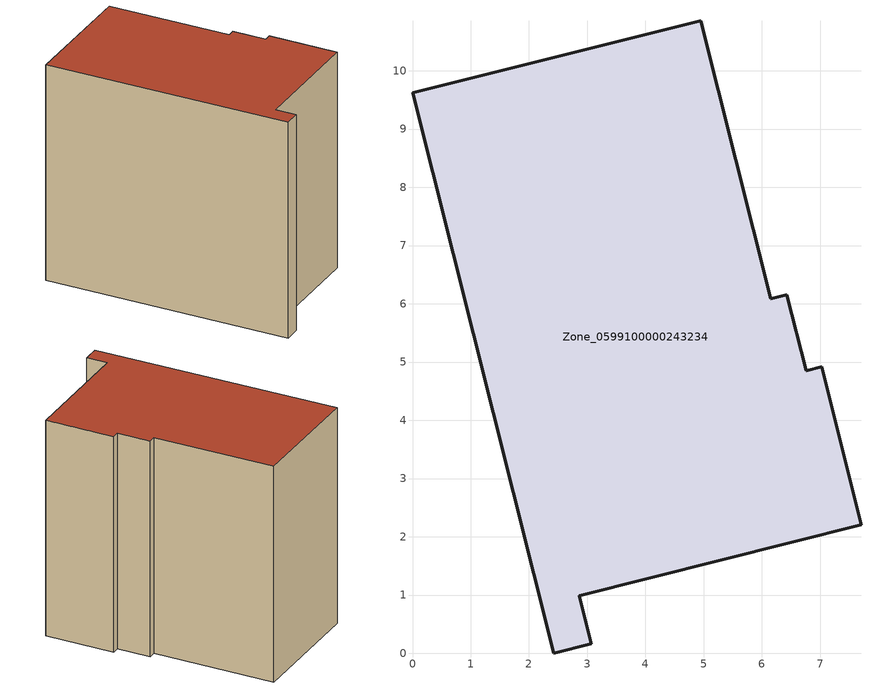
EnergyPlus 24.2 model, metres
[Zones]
Zone_0599100000243234
 floor ground (C_G): 3.07,0.16 2.42,0 0,9.62 4.95,10.86 6.15,6.09 6.42,6.16 6.76,4.85 7.03,4.92 7.7,2.21 2.86,0.99 z0
 wall outside (C_F): 2.42,0 3.07,0.16 2.86,0.99 7.7,2.21 7.03,4.92 6.76,4.85 6.42,6.16 6.15,6.09 4.95,10.86 0,9.62 2.42,0 z0:8.93
 roof outside (C_R): 6.76,4.85 6.42,6.16 6.15,6.09 4.95,10.86 0,9.62 2.42,0 3.07,0.16 2.86,0.99 7.7,2.21 7.03,4.92 z8.93
[BUILDING]
Pand.0599100000243234: North Axis=0; Terrain=City; Loads Convergence Tolerance Value=0.04; Temperature Convergence Tolerance Value=0.4; Solar Distribution=FullExterior; Maximum Number of Warmup Days=25; Minimum Number of Warmup Days=1
[Site:Location]
Rotterdam.The.Hague.AP_ZH_NLD Design_Conditions: Latitude=51.96; Longitude=4.45; Time Zone=1; Elevation=-4.5
[SITE:GROUNDTEMPERATURE:BUILDINGSURFACE]
18, 18, 18, 18, 18, 18, 18, 18, 18, 18, 18, 18
[MATERIAL] Thermal Absorptance=0.9; Solar Absorptance=0.7; Visible Absorptance=0.7
Name | Roughness | Thickness | Conductivity | Density | Specific Heat
G.TI.1975-1991 | MediumSmooth | 0.15 | 0.288461 | 540 | 1210
F.TI.1975-1991 | Rough | 0.3 | 0.230769 | 1920 | 840
R.TI.1975-1991 | MediumRough | 0.2 | 0.153846 | 1500 | 1000
[CONSTRUCTION]
C_G: G.TI.1975-1991
C_F: F.TI.1975-1991
C_R: R.TI.1975-1991
[ZONE]
Zone_0599100000243234: Type=1; Multiplier=1; Ceiling Height=Autocalculate; Volume=Autocalculate; Floor Area=autocalculate; Part of Total Floor Area=Yes
[ZONEINFILTRATION:DESIGNFLOWRATE]
Infil_Zone_0599100000243234: Zone or ZoneList or Space or SpaceList=Zone_0599100000243234; Schedule=AlwaysOn; Design Flow Rate Calculation Method=Flow/Area; Flow Rate per Floor Area=0.003; Constant Term Coefficient=1; Temperature Term Coefficient=0; Velocity Term Coefficient=0; Velocity Squared Term Coefficient=0
[HVACTEMPLATE:ZONE:IDEALLOADSAIRSYSTEM]
Zone_0599100000243234: Maximum Heating Supply Air Temperature=50; Minimum Cooling Supply Air Temperature=13; Maximum Heating Supply Air Humidity Ratio=0.0156; Minimum Cooling Supply Air Humidity Ratio=0.0077; Heating Limit=NoLimit; Cooling Limit=NoLimit; Dehumidification Control Type=ConstantSensibleHeatRatio; Cooling Sensible Heat Ratio=0.7; Dehumidification Setpoint=60; Humidification Control Type=None; Humidification Setpoint=30; Outdoor Air Method=None; Outdoor Air Flow Rate per Person=0.00944; Outdoor Air Flow Rate per Zone Floor Area=0; Outdoor Air Flow Rate per Zone=0; Demand Controlled Ventilation Type=None; Outdoor Air Economizer Type=NoEconomizer; Heat Recovery Type=None; Sensible Heat Recovery Effectiveness=0.7; Latent Heat Recovery Effectiveness=0.65
[ZONECONTROL:THERMOSTAT]
ThermostatControl_Zone_0599100000243234: Zone or ZoneList=Zone_0599100000243234; Control Type Schedule=DualSetpointControlType; Control 1=Thermostat_Zone_0599100000243234; Temperature Difference Between Cutout And Setpoint=0
[THERMOSTATSETPOINT:DUALSETPOINT]
Thermostat_Zone_0599100000243234: Heating Setpoint Temperature Schedule=HeatingSetpoint_Zone_0599100000243234; Cooling Setpoint Temperature Schedule=CoolingSetpoint_Zone_0599100000243234
[SCHEDULE:COMPACT]
HeatingSetpoint_Zone_0599100000243234: Through: 12/31, For: AllDays, Until: 24:00, 21
CoolingSetpoint_Zone_0599100000243234: Through: 12/31, For: AllDays, Until: 24:00, 24
DualSetpointControlType: Through: 12/31, For: AllDays, Until: 24:00, 4
AlwaysOn: Through: 12/31, For: AllDays, Until: 24:00, 1
